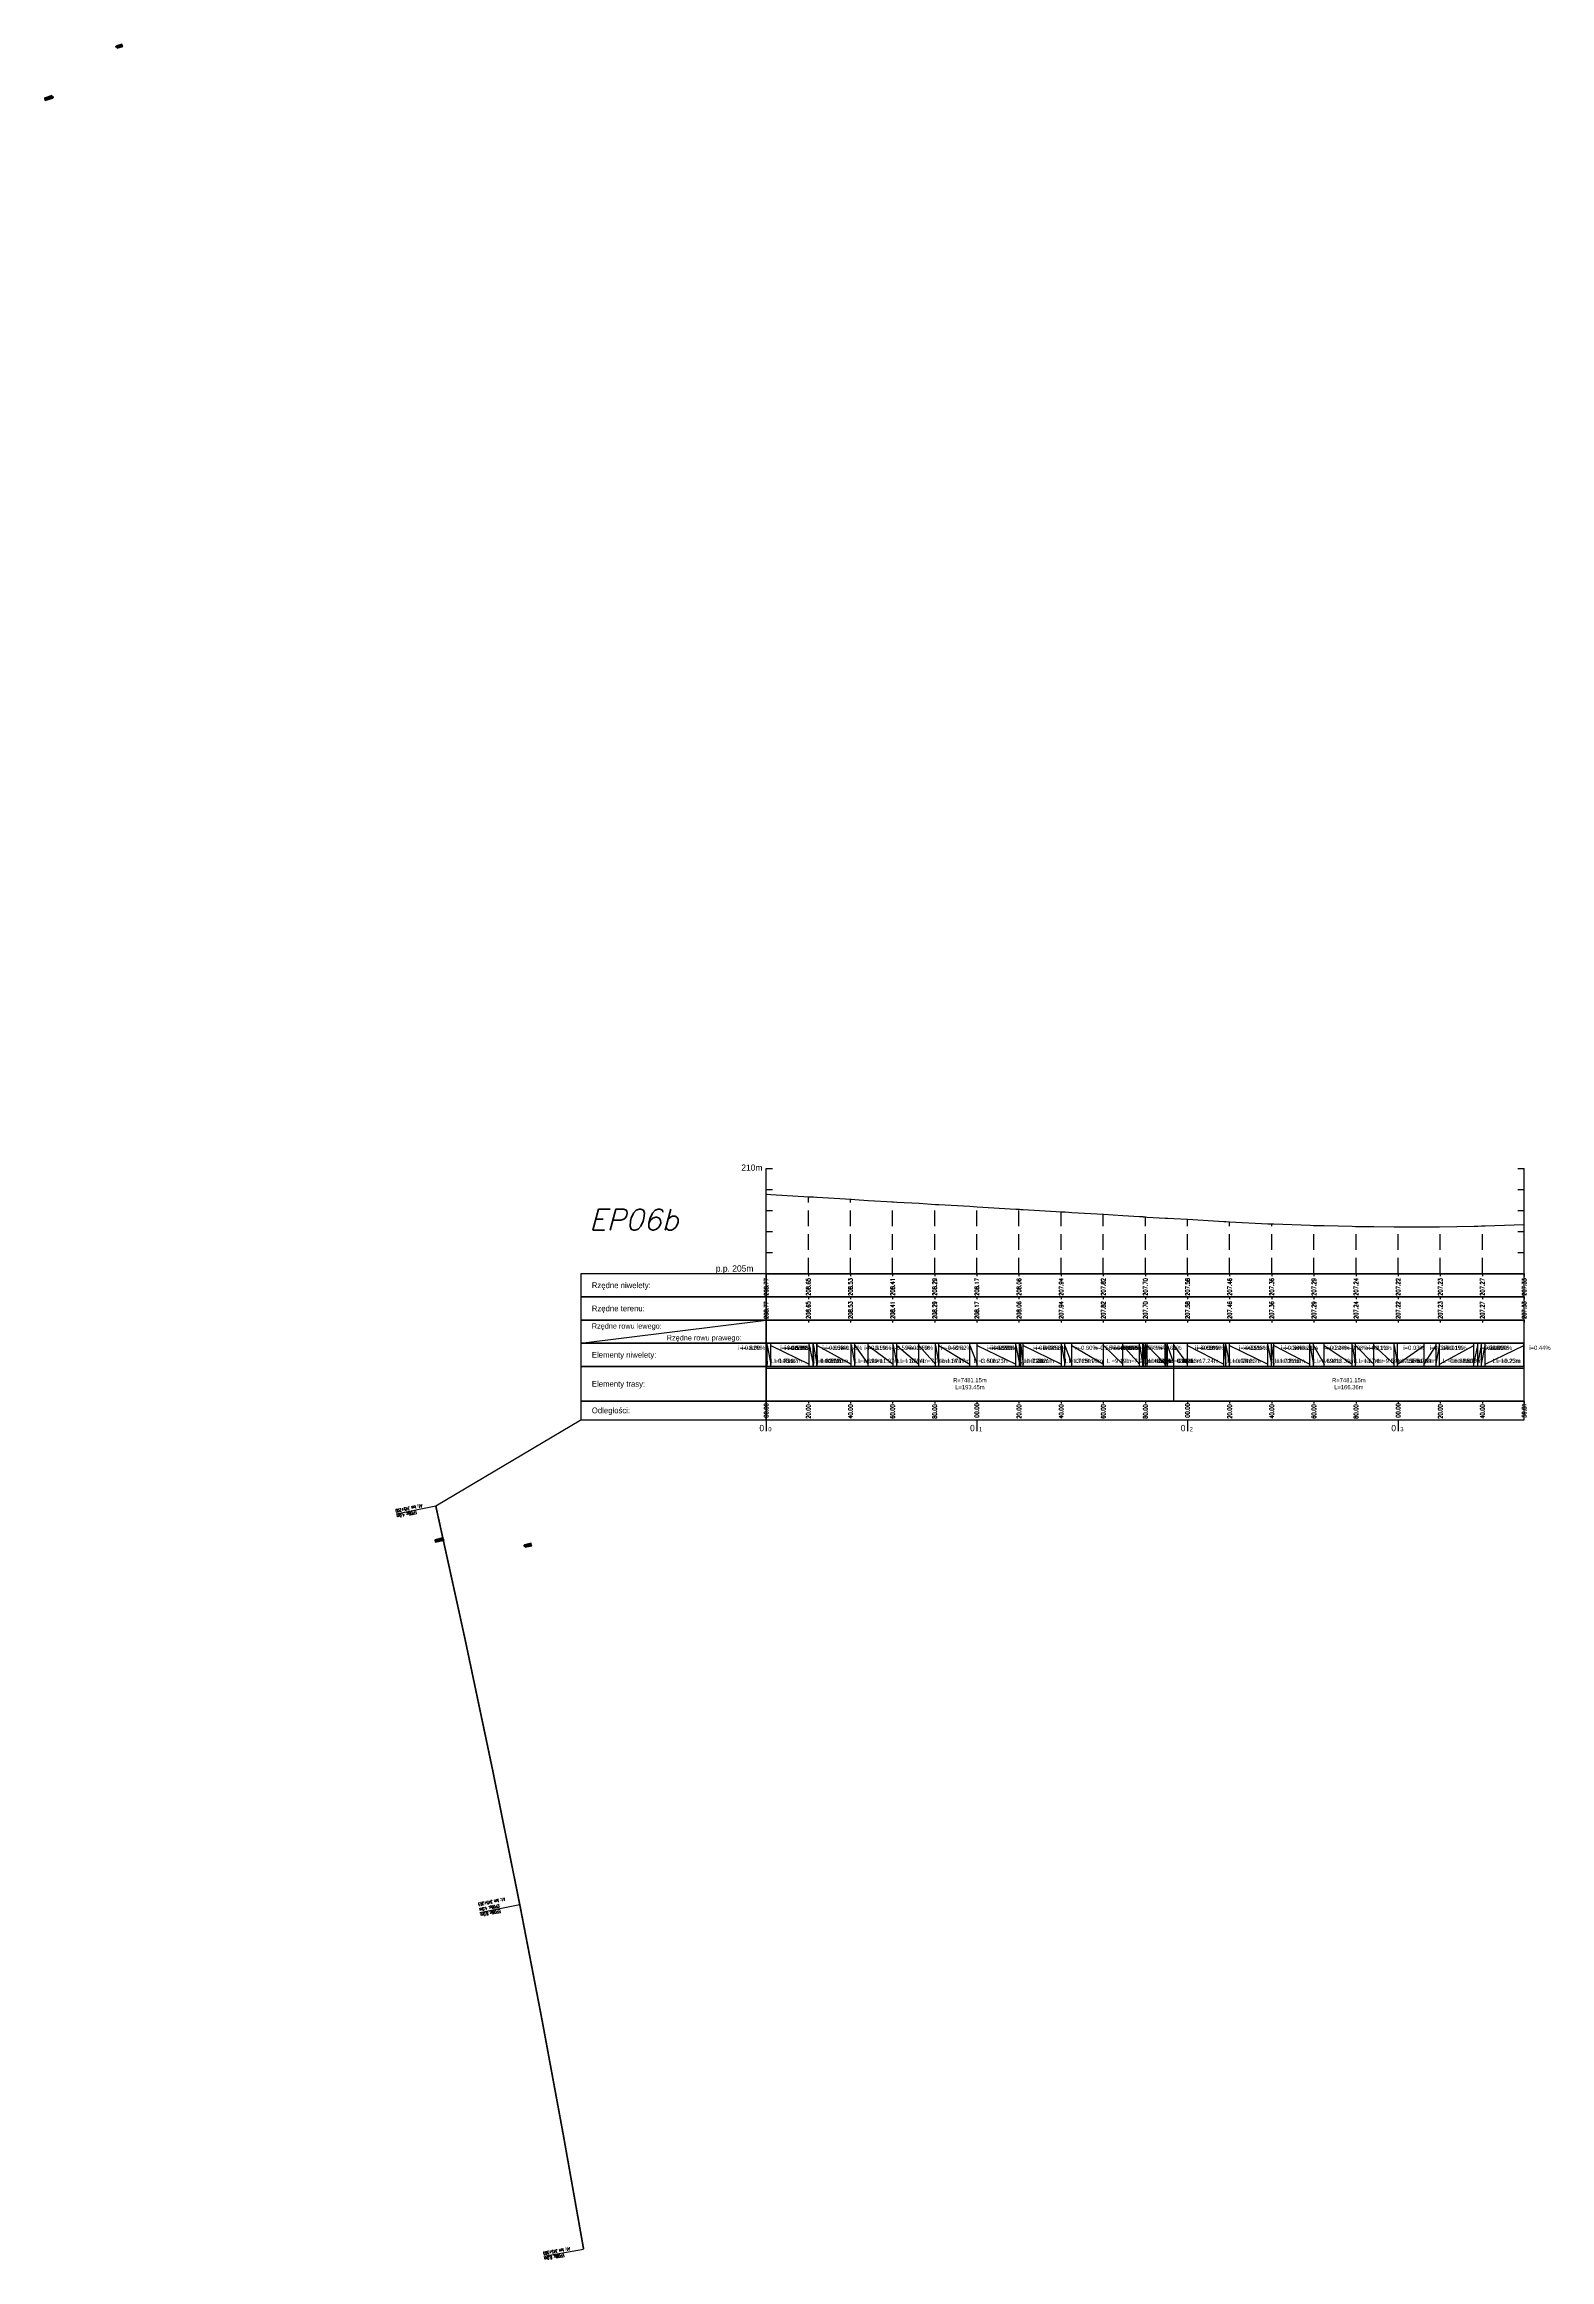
# Model space of a CAD drawing. Header units: metres. Extents: x 7399493 to 7407015, y 5696902 to 5712236.
# Drawn here: x 7405234 to 7405948, y 5703046 to 5704098 of the extents above; entities that cross this region are included whole.
import ezdxf

# ---------------------------------------------------------------- set-up
doc = ezdxf.new("R2010")
doc.units = ezdxf.units.M
doc.linetypes.add('DASHED', pattern=[0.75, 0.5, -0.25])
for name, color, linetype in [('Drzwi ewakuacyjne', 100, 'Continuous'), ('Ekran_akustyczny_4m', 100, 'Continuous'), ('Ekran_akustyczny_4m_opis', 7, 'Continuous'), ('Ekran_akustyczny_8m', 100, 'Continuous'), ('Ekran_akustyczny_8m_opis', 7, 'Continuous'), ('pomoc', 140, 'Continuous'), ('PR_0', 7, 'Continuous'), ('PR_istniejacy_teren', 7, 'Continuous'), ('Schody ewakuacyjne', 100, 'Continuous')]:
    doc.layers.add(name, color=color, linetype=linetype)
doc.styles.add('simplex 0.60', font='simplex.shx', dxfattribs={"width": 0.6})
doc.styles.add('simplex 0.80', font='simplex.shx', dxfattribs={"width": 0.8})
doc.styles.add('Standard poch.', font='simplex.shx', dxfattribs={"oblique": 15})

# ---------------------------------------------------------------- blocks, each defined once
blk = doc.blocks.new('*U28')
at = {"layer": 'Schody ewakuacyjne', "ltscale": 0.8}
blk.add_lwpolyline([(-0.7, 0), (-0.7, -2.7), (-0.6, -2.7), (-0.6, 0)], close=True, dxfattribs=at)
at = {"layer": 'Schody ewakuacyjne'}
for points in [[(-0.5, -2.7), (-0.5, 0)], [(-0.5, 0), (0.5, 0)], [(-0.4, 0.3), (0.4, 0.3)], [(-0.4, 0), (-0.4, 0.3), (0.4, 0.3), (0.4, 0)], [(-0.4, -2.7), (-0.4, 0)], [(-0.5, -2.7), (0.5, -2.7)], [(-0.4, -0.3), (0.4, -0.3)], [(-0.4, -0.5), (0.4, -0.5)], [(-0.4, -0.8), (0.4, -0.8)], [(-0.4, -1.1), (0.4, -1.1)], [(-0.4, -1.4), (0.4, -1.4)], [(-0.4, -1.6), (0.4, -1.6)], [(-0.4, -1.9), (0.4, -1.9)], [(-0.4, -2.2), (0.4, -2.2)], [(-0.4, -2.4), (0.4, -2.4)], [(-0.4, -2.7), (0.4, -2.7)], [(0.4, -2.7), (0.4, 0)], [(0.5, -2.7), (0.5, 0)]]:
    blk.add_lwpolyline(points, dxfattribs=at)
blk = doc.blocks.new('*U29')
at = {"layer": 'Schody ewakuacyjne', "ltscale": 0.8}
blk.add_lwpolyline([(-0.7, 0), (-0.7, -3.8), (-0.6, -3.8), (-0.6, 0)], close=True, dxfattribs=at)
at = {"layer": 'Schody ewakuacyjne'}
for points in [[(-0.5, -3.8), (-0.5, 0)], [(-0.5, 0), (0.5, 0)], [(-0.4, 0.3), (0.4, 0.3)], [(-0.4, 0), (-0.4, 0.3), (0.4, 0.3), (0.4, 0)], [(-0.4, -3.8), (-0.4, 0)], [(-0.5, -3.8), (0.5, -3.8)], [(-0.4, -0.3), (0.4, -0.3)], [(-0.4, -0.5), (0.4, -0.5)], [(-0.4, -0.8), (0.4, -0.8)], [(-0.4, -1.1), (0.4, -1.1)], [(-0.4, -1.4), (0.4, -1.4)], [(-0.4, -1.6), (0.4, -1.6)], [(-0.4, -1.9), (0.4, -1.9)], [(-0.4, -2.2), (0.4, -2.2)], [(-0.4, -2.4), (0.4, -2.4)], [(-0.4, -2.7), (0.4, -2.7)], [(-0.4, -3), (0.4, -3)], [(-0.4, -3.2), (0.4, -3.2)], [(-0.4, -3.5), (0.4, -3.5)], [(-0.4, -3.8), (0.4, -3.8)], [(0.4, -3.8), (0.4, 0)], [(0.5, -3.8), (0.5, 0)]]:
    blk.add_lwpolyline(points, dxfattribs=at)
blk = doc.blocks.new('*U23')
at = {"layer": 'Schody ewakuacyjne', "ltscale": 0.8}
blk.add_lwpolyline([(-0.7, 0), (-0.7, -3.2), (-0.6, -3.2), (-0.6, 0)], close=True, dxfattribs=at)
at = {"layer": 'Schody ewakuacyjne'}
for points in [[(-0.5, -3.2), (-0.5, 0)], [(-0.5, 0), (0.5, 0)], [(-0.4, 0.3), (0.4, 0.3)], [(-0.4, 0), (-0.4, 0.3), (0.4, 0.3), (0.4, 0)], [(-0.4, -3.2), (-0.4, 0)], [(-0.5, -3.2), (0.5, -3.2)], [(-0.4, -0.3), (0.4, -0.3)], [(-0.4, -0.5), (0.4, -0.5)], [(-0.4, -0.8), (0.4, -0.8)], [(-0.4, -1.1), (0.4, -1.1)], [(-0.4, -1.4), (0.4, -1.4)], [(-0.4, -1.6), (0.4, -1.6)], [(-0.4, -1.9), (0.4, -1.9)], [(-0.4, -2.2), (0.4, -2.2)], [(-0.4, -2.4), (0.4, -2.4)], [(-0.4, -2.7), (0.4, -2.7)], [(-0.4, -3), (0.4, -3)], [(-0.4, -3.2), (0.4, -3.2)], [(0.4, -3.2), (0.4, 0)], [(0.5, -3.2), (0.5, 0)]]:
    blk.add_lwpolyline(points, dxfattribs=at)
blk = doc.blocks.new('*U133')
at = {"layer": 'pomoc', "color": 7, "linetype": 'Continuous', "lineweight": -3}
for p, q in [((0, 50), (3, 50)), ((0, 0), (0, 50)), ((356.8, 50), (359.8, 50)), ((359.8, 0), (359.8, 50)), ((0, 40), (3, 40)), ((356.8, 40), (359.8, 40)), ((0, 30), (3, 30)), ((356.8, 30), (359.8, 30)), ((0, 20), (3, 20)), ((356.8, 20), (359.8, 20)), ((0, 10), (3, 10)), ((0, 0), (359.8, 0)), ((356.8, 10), (359.8, 10)), ((356.8, 0), (359.8, 0)), ((0, -11), (0, -12.1)), ((20, -11), (20, -12.1)), ((40, -11), (40, -12.1)), ((60, -11), (60, -12.1)), ((80, -11), (80, -12.1)), ((100, -11), (100, -12.1)), ((120, -11), (120, -12.1)), ((140, -11), (140, -12.1)), ((160, -11), (160, -12.1)), ((180, -11), (180, -12.1)), ((200, -11), (200, -12.1)), ((220, -11), (220, -12.1)), ((240, -11), (240, -12.1)), ((260, -11), (260, -12.1)), ((280, -11), (280, -12.1)), ((300, -11), (300, -12.1)), ((320, -11), (320, -12.1)), ((340, -11), (340, -12.1)), ((359.8, -11), (359.8, -12.1)), ((-88, -33), (0, -22)), ((0, -22), (0, -23.1)), ((20, -22), (20, -23.1)), ((40, -22), (40, -23.1)), ((60, -22), (60, -23.1)), ((80, -22), (80, -23.1)), ((100, -22), (100, -23.1)), ((120, -22), (120, -23.1)), ((140, -22), (140, -23.1)), ((160, -22), (160, -23.1)), ((180, -22), (180, -23.1)), ((200, -22), (200, -23.1)), ((220, -22), (220, -23.1)), ((240, -22), (240, -23.1)), ((260, -22), (260, -23.1)), ((280, -22), (280, -23.1)), ((300, -22), (300, -23.1)), ((320, -22), (320, -23.1)), ((340, -22), (340, -23.1)), ((359.8, -22), (359.8, -23.1)), ((0, -60.5), (0, -61.6)), ((20, -60.5), (20, -61.6)), ((40, -60.5), (40, -61.6)), ((60, -60.5), (60, -61.6)), ((80, -60.5), (80, -61.6)), ((100, -60.5), (100, -61.6)), ((120, -60.5), (120, -61.6)), ((140, -60.5), (140, -61.6)), ((160, -60.5), (160, -61.6)), ((180, -60.5), (180, -61.6)), ((200, -60.5), (200, -61.6)), ((220, -60.5), (220, -61.6)), ((240, -60.5), (240, -61.6)), ((260, -60.5), (260, -61.6)), ((280, -60.5), (280, -61.6)), ((300, -60.5), (300, -61.6)), ((320, -60.5), (320, -61.6)), ((340, -60.5), (340, -61.6)), ((359.8, -60.5), (359.8, -61.6)), ((0, -69.3), (0, -74.8)), ((100, -69.3), (100, -74.8)), ((200, -69.3), (200, -74.8)), ((300, -69.3), (300, -74.8))]:
    blk.add_line(p, q, dxfattribs=at)
at = {"layer": 'pomoc', "color": 7, "linetype": 'DASHED', "lineweight": -3, "ltscale": 15}
for p, q in [((0, 0), (0, 37.7)), ((20, 0), (20, 36.5)), ((40, 0), (40, 35.3)), ((60, 0), (60, 34.1)), ((80, 0), (80, 32.9)), ((100, 0), (100, 31.7)), ((120, 0), (120, 30.6)), ((140, 0), (140, 29.4)), ((160, 0), (160, 28.2)), ((180, 0), (180, 27)), ((200, 0), (200, 25.8)), ((220, 0), (220, 24.6)), ((240, 0), (240, 23.6)), ((260, 0), (260, 22.9)), ((280, 0), (280, 22.4)), ((300, 0), (300, 22.2)), ((320, 0), (320, 22.3)), ((340, 0), (340, 22.7)), ((359.8, 0), (359.8, 23.3))]:
    blk.add_line(p, q, dxfattribs=at)
at = {"layer": 'pomoc', "color": 1, "linetype": 'Continuous', "lineweight": -3}
for p, q in [((0, 0), (0, -1.1)), ((20, 0), (20, -1.1)), ((40, 0), (40, -1.1)), ((60, 0), (60, -1.1)), ((80, 0), (80, -1.1)), ((100, 0), (100, -1.1)), ((120, 0), (120, -1.1)), ((140, 0), (140, -1.1)), ((160, 0), (160, -1.1)), ((180, 0), (180, -1.1)), ((200, 0), (200, -1.1)), ((220, 0), (220, -1.1)), ((240, 0), (240, -1.1)), ((260, 0), (260, -1.1)), ((280, 0), (280, -1.1)), ((300, 0), (300, -1.1)), ((320, 0), (320, -1.1)), ((340, 0), (340, -1.1)), ((359.8, 0), (359.8, -1.1)), ((0, -22), (0, -23.1)), ((20, -22), (20, -23.1)), ((40, -22), (40, -23.1)), ((60, -22), (60, -23.1)), ((80, -22), (80, -23.1)), ((100, -22), (100, -23.1)), ((120, -22), (120, -23.1)), ((140, -22), (140, -23.1)), ((160, -22), (160, -23.1)), ((180, -22), (180, -23.1)), ((200, -22), (200, -23.1)), ((220, -22), (220, -23.1)), ((240, -22), (240, -23.1)), ((260, -22), (260, -23.1)), ((280, -22), (280, -23.1)), ((300, -22), (300, -23.1)), ((320, -22), (320, -23.1)), ((340, -22), (340, -23.1)), ((359.8, -22), (359.8, -23.1)), ((0, -44), (0, -33)), ((0, -34.1), (0.5, -42.9)), ((0.5, -44), (0.5, -33)), ((0.5, -34.1), (2.2, -42.9)), ((2.2, -44), (2.2, -33)), ((2.2, -34.1), (20.4, -42.9)), ((20.4, -44), (20.4, -33)), ((20.4, -34.1), (22.3, -42.9)), ((22.3, -44), (22.3, -33)), ((22.3, -34.1), (22.4, -42.9)), ((22.4, -44), (22.4, -33)), ((22.4, -34.1), (24, -42.9)), ((24, -44), (24, -33)), ((24, -34.1), (24.2, -42.9)), ((24.2, -44), (24.2, -33)), ((24.2, -34.1), (40.4, -42.9)), ((40.4, -44), (40.4, -33)), ((40.4, -34.1), (42.1, -42.9)), ((42.1, -44), (42.1, -33)), ((42.1, -34.1), (48.4, -42.9)), ((48.4, -44), (48.4, -33)), ((48.4, -34.1), (60.3, -42.9)), ((60.3, -44), (60.3, -33)), ((60.3, -34.1), (62, -42.9)), ((62, -44), (62, -33)), ((62, -34.1), (72.5, -42.9)), ((72.5, -44), (72.5, -33)), ((72.5, -34.1), (80.3, -42.9)), ((80.3, -44), (80.3, -33)), ((80.3, -34.1), (82, -42.9)), ((82, -44), (82, -33)), ((82, -34.1), (96.7, -42.9)), ((96.7, -44), (96.7, -33)), ((96.7, -34.1), (100.2, -42.9)), ((100.2, -44), (100.2, -33)), ((100.2, -34.1), (118.5, -42.9)), ((118.5, -44), (118.5, -33)), ((118.5, -34.1), (120.2, -42.9)), ((120.2, -44), (120.2, -33)), ((120.2, -34.1), (120.9, -42.9)), ((120.9, -44), (120.9, -33)), ((120.9, -34.1), (121.9, -42.9)), ((121.9, -44), (121.9, -33)), ((121.9, -34.1), (140.1, -42.9)), ((140.1, -44), (140.1, -33)), ((140.1, -34.1), (141.8, -42.9)), ((141.8, -44), (141.8, -33)), ((141.8, -34.1), (145.1, -42.9)), ((145.1, -44), (145.1, -33)), ((145.1, -34.1), (160.1, -42.9)), ((160.1, -44), (160.1, -33)), ((160.1, -34.1), (169.3, -42.9)), ((169.3, -44), (169.3, -33)), ((169.3, -34.1), (177.2, -42.9)), ((177.2, -44), (177.2, -33)), ((177.2, -34.1), (178.8, -42.9)), ((178.8, -44), (178.8, -33)), ((178.8, -44), (178.8, -33)), ((178.8, -34.1), (178.8, -42.9)), ((178.8, -34.1), (178.9, -42.9)), ((178.9, -44), (178.9, -33)), ((178.9, -34.1), (179, -42.9)), ((179, -44), (179, -33)), ((179, -44), (179, -33)), ((179, -34.1), (179, -42.9)), ((179, -34.1), (179.1, -42.9)), ((179.1, -44), (179.1, -33)), ((179.1, -34.1), (180, -42.9)), ((180, -44), (180, -33)), ((180, -34.1), (180.8, -42.9)), ((180.8, -44), (180.8, -33)), ((180.8, -34.1), (189.4, -42.9)), ((189.4, -44), (189.4, -33)), ((189.4, -44), (189.4, -33)), ((189.4, -34.1), (189.4, -42.9)), ((189.4, -34.1), (189.5, -42.9)), ((189.5, -44), (189.5, -33)), ((189.5, -44), (189.5, -33)), ((189.5, -34.1), (189.5, -42.9)), ((189.5, -34.1), (189.7, -42.9)), ((189.7, -44), (189.7, -33)), ((189.7, -34.1), (190.5, -42.9)), ((190.5, -44), (190.5, -33)), ((190.5, -34.1), (193.5, -42.9)), ((193.5, -44), (193.5, -33)), ((193.5, -34.1), (200, -42.9)), ((200, -44), (200, -33)), ((200, -34.1), (217.2, -42.9)), ((217.2, -44), (217.2, -33)), ((217.2, -34.1), (218.2, -42.9)), ((218.2, -44), (218.2, -33)), ((218.2, -34.1), (219.9, -42.9)), ((219.9, -44), (219.9, -33)), ((219.9, -34.1), (238.2, -42.9)), ((238.2, -44), (238.2, -33)), ((238.2, -34.1), (239.9, -42.9)), ((239.9, -44), (239.9, -33)), ((239.9, -34.1), (241, -42.9)), ((241, -44), (241, -33)), ((241, -34.1), (258.1, -42.9)), ((258.1, -44), (258.1, -33)), ((258.1, -34.1), (259.8, -42.9)), ((259.8, -44), (259.8, -33)), ((259.8, -34.1), (264.8, -42.9)), ((264.8, -44), (264.8, -33)), ((264.8, -34.1), (278.1, -42.9)), ((278.1, -44), (278.1, -33)), ((278.1, -34.1), (279.8, -42.9)), ((279.8, -44), (279.8, -33)), ((279.8, -34.1), (288.5, -42.9)), ((288.5, -44), (288.5, -33)), ((288.5, -34.1), (298.1, -42.9)), ((298.1, -44), (298.1, -33)), ((298.1, -34.1), (299.7, -42.9)), ((299.7, -44), (299.7, -33)), ((299.7, -42.9), (312.3, -34.1)), ((312.3, -44), (312.3, -33)), ((312.3, -42.9), (318, -34.1)), ((318, -44), (318, -33)), ((318, -42.9), (319.7, -34.1)), ((319.7, -44), (319.7, -33)), ((319.7, -42.9), (336, -34.1)), ((336, -44), (336, -33)), ((336, -42.9), (337.9, -34.1)), ((337.9, -44), (337.9, -33)), ((337.9, -42.9), (339.6, -34.1)), ((339.6, -44), (339.6, -33)), ((339.6, -42.9), (341.3, -34.1)), ((341.3, -44), (341.3, -33)), ((341.3, -42.9), (359.6, -34.1)), ((359.6, -44), (359.6, -33)), ((359.6, -42.9), (359.8, -34.1)), ((0, -60.5), (0, -44)), ((0, -44.8), (0, -44.8)), ((0, -44.8), (193.5, -44.8)), ((193.5, -60.5), (193.5, -44)), ((193.5, -44.8), (193.5, -44.8)), ((193.5, -44.8), (359.8, -44.8))]:
    blk.add_line(p, q, dxfattribs=at)
at = {"layer": 'pomoc', "color": 7, "linetype": 'Continuous', "lineweight": -3}
for points in [[(0, -11), (0, 0), (-88, 0), (-88, -11)], [(0, -11), (359.8, -11), (359.8, 0), (0, 0)], [(0, -22), (0, -11), (-88, -11), (-88, -22)], [(0, -22), (359.8, -22), (359.8, -11), (0, -11)], [(0, -33), (0, -22), (-88, -22), (-88, -33)], [(0, -33), (0, -22), (-88, -22), (-88, -33)], [(0, -33), (359.8, -33), (359.8, -22), (0, -22)], [(0, -33), (359.8, -33), (359.8, -22), (0, -22)], [(0, -44), (0, -33), (-88, -33), (-88, -44)], [(0, -44), (359.8, -44), (359.8, -33), (0, -33)], [(0, -60.5), (0, -44), (-88, -44), (-88, -60.5)], [(0, -60.5), (359.8, -60.5), (359.8, -44), (0, -44)], [(0, -69.3), (0, -60.5), (-88, -60.5), (-88, -69.3)], [(0, -69.3), (359.8, -69.3), (359.8, -60.5), (0, -60.5)]]:
    blk.add_3dface(points, dxfattribs=at)
at = {"layer": 'pomoc', "color": 2, "linetype": 'Continuous', "lineweight": -3, "char_height": 3}
for s, insert, attachment_point in [('210m', (-1.8, 50.3), 6), ('p.p. 205m', (-15, 4), 2)]:
    blk.add_mtext(s, dxfattribs=dict(at, insert=insert, attachment_point=attachment_point))
at = {"layer": 'pomoc', "color": 7, "linetype": 'Continuous', "lineweight": -3, "attachment_point": 4}
for s, insert, char_height in [('Rzędne niwelety:', (-82.8, -5.9), 2.75), ('Rzędne terenu:', (-82.8, -16.9), 2.75), ('Rzędne rowu lewego:', (-82.8, -25.2), 2.5), ('Elementy niwelety:', (-82.8, -38.9), 2.75), ('Elementy trasy:', (-82.8, -52.7), 2.75), ('Odległości:', (-82.8, -65.3), 2.75)]:
    blk.add_mtext(s, dxfattribs=dict(at, insert=insert, char_height=char_height))
at = {"layer": 'pomoc', "color": 1, "linetype": 'Continuous', "lineweight": -3, "insert": (-47.2, -30.8), "char_height": 2.5, "attachment_point": 4}
blk.add_mtext('Rzędne rowu prawego:', dxfattribs=at)
blk = doc.blocks.new('*U132')
at = {"layer": 'PR_istniejacy_teren', "color": 7, "linetype": 'Continuous', "lineweight": -3, "ltscale": 4}
for p, q in [((7407035, 5704361.9), (7407035.5, 5704361.9)), ((7407035.5, 5704361.9), (7407037.2, 5704361.8)), ((7407037.2, 5704361.8), (7407055.4, 5704360.7)), ((7407055.4, 5704360.7), (7407057.3, 5704360.6)), ((7407057.3, 5704360.6), (7407057.4, 5704360.6)), ((7407057.4, 5704360.6), (7407059, 5704360.5)), ((7407059, 5704360.5), (7407059.2, 5704360.5)), ((7407059.2, 5704360.5), (7407075.4, 5704359.5)), ((7407075.4, 5704359.5), (7407077.1, 5704359.4)), ((7407077.1, 5704359.4), (7407083.4, 5704359)), ((7407083.4, 5704359), (7407095.3, 5704358.3)), ((7407095.3, 5704358.3), (7407097, 5704358.2)), ((7407097, 5704358.2), (7407107.6, 5704357.6)), ((7407107.6, 5704357.6), (7407115.3, 5704357.1)), ((7407115.3, 5704357.1), (7407117, 5704357)), ((7407117, 5704357), (7407131.7, 5704356.2)), ((7407131.7, 5704356.2), (7407135.2, 5704355.9)), ((7407135.2, 5704355.9), (7407153.5, 5704354.9)), ((7407153.5, 5704354.9), (7407155.2, 5704354.8)), ((7407155.2, 5704354.8), (7407155.9, 5704354.7)), ((7407155.9, 5704354.7), (7407156.9, 5704354.7)), ((7407156.9, 5704354.7), (7407175.1, 5704353.6)), ((7407175.1, 5704353.6), (7407176.9, 5704353.5)), ((7407176.9, 5704353.5), (7407180.1, 5704353.3)), ((7407180.1, 5704353.3), (7407195.1, 5704352.4)), ((7407195.1, 5704352.4), (7407204.3, 5704351.8)), ((7407204.3, 5704351.8), (7407212.2, 5704351.3)), ((7407212.2, 5704351.3), (7407213.8, 5704351.3)), ((7407213.8, 5704351.3), (7407213.8, 5704351.3)), ((7407213.8, 5704351.3), (7407213.9, 5704351.2)), ((7407213.9, 5704351.2), (7407214, 5704351.2)), ((7407214, 5704351.2), (7407214, 5704351.2)), ((7407214, 5704351.2), (7407214.1, 5704351.2)), ((7407214.1, 5704351.2), (7407215, 5704351.2)), ((7407215, 5704351.2), (7407215.8, 5704351.1)), ((7407215.8, 5704351.1), (7407224.4, 5704350.6)), ((7407224.4, 5704350.6), (7407224.4, 5704350.6)), ((7407224.4, 5704350.6), (7407224.5, 5704350.6)), ((7407224.5, 5704350.6), (7407224.5, 5704350.6)), ((7407224.5, 5704350.6), (7407224.7, 5704350.6)), ((7407224.7, 5704350.6), (7407225.6, 5704350.6)), ((7407225.6, 5704350.6), (7407228.5, 5704350.4)), ((7407228.5, 5704350.4), (7407235, 5704350)), ((7407235, 5704350), (7407252.2, 5704349)), ((7407252.2, 5704349), (7407253.2, 5704348.9)), ((7407253.2, 5704348.9), (7407254.9, 5704348.8)), ((7407254.9, 5704348.8), (7407273.2, 5704347.9)), ((7407273.2, 5704347.9), (7407274.9, 5704347.8)), ((7407274.9, 5704347.8), (7407276, 5704347.8)), ((7407276, 5704347.8), (7407293.2, 5704347.2)), ((7407293.2, 5704347.2), (7407294.8, 5704347.1)), ((7407294.8, 5704347.1), (7407299.8, 5704347)), ((7407299.8, 5704347), (7407313.1, 5704346.7)), ((7407313.1, 5704346.7), (7407314.8, 5704346.6)), ((7407314.8, 5704346.6), (7407323.5, 5704346.6)), ((7407323.5, 5704346.6), (7407333.1, 5704346.5)), ((7407333.1, 5704346.5), (7407334.7, 5704346.5)), ((7407334.7, 5704346.5), (7407347.3, 5704346.5)), ((7407347.3, 5704346.5), (7407353, 5704346.5)), ((7407353, 5704346.5), (7407354.7, 5704346.5)), ((7407354.7, 5704346.5), (7407371.1, 5704346.8)), ((7407371.1, 5704346.8), (7407372.9, 5704346.8)), ((7407372.9, 5704346.8), (7407374.6, 5704346.9)), ((7407374.6, 5704346.9), (7407376.3, 5704346.9)), ((7407376.3, 5704346.9), (7407394.6, 5704347.5)), ((7407394.6, 5704347.5), (7407394.8, 5704347.5))]:
    blk.add_line(p, q, dxfattribs=at)
blk = doc.blocks.new('*U131')
at = {"layer": 'pomoc', "color": 1, "linetype": 'Continuous', "lineweight": -3, "char_height": 2, "attachment_point": 6, "rotation": 90, "style": 'simplex 0.80'}
for s, insert in [('208.77', (7407035, 5704322.1)), ('208.65', (7407055, 5704322.1)), ('208.53', (7407075, 5704322.1)), ('208.41', (7407095, 5704322.1)), ('208.29', (7407115, 5704322.1)), ('208.17', (7407135, 5704322.1)), ('208.06', (7407155, 5704322.1)), ('207.94', (7407175, 5704322.1)), ('207.82', (7407195, 5704322.1)), ('207.70', (7407215, 5704322.1)), ('207.58', (7407235, 5704322.1)), ('207.46', (7407255, 5704322.1)), ('207.36', (7407275, 5704322.1)), ('207.29', (7407295, 5704322.1)), ('207.24', (7407315, 5704322.1)), ('207.22', (7407335, 5704322.1)), ('207.23', (7407355, 5704322.1)), ('207.27', (7407375, 5704322.1)), ('207.33', (7407394.8, 5704322.1))]:
    blk.add_mtext(s, dxfattribs=dict(at, insert=insert))
blk = doc.blocks.new('*U130')
at = {"layer": 'pomoc', "color": 1, "linetype": 'Continuous', "lineweight": -3, "char_height": 2, "attachment_point": 6, "rotation": 90, "style": 'simplex 0.80'}
for s, insert in [('208.77', (7407035, 5704311.1)), ('208.65', (7407055, 5704311.1)), ('208.53', (7407075, 5704311.1)), ('208.41', (7407095, 5704311.1)), ('208.29', (7407115, 5704311.1)), ('208.17', (7407135, 5704311.1)), ('208.06', (7407155, 5704311.1)), ('207.94', (7407175, 5704311.1)), ('207.82', (7407195, 5704311.1)), ('207.70', (7407215, 5704311.1)), ('207.58', (7407235, 5704311.1)), ('207.46', (7407255, 5704311.1)), ('207.36', (7407275, 5704311.1)), ('207.29', (7407295, 5704311.1)), ('207.24', (7407315, 5704311.1)), ('207.22', (7407335, 5704311.1)), ('207.23', (7407355, 5704311.1)), ('207.27', (7407375, 5704311.1)), ('207.33', (7407394.8, 5704311.1))]:
    blk.add_mtext(s, dxfattribs=dict(at, insert=insert))
blk = doc.blocks.new('*U129')
at = {"layer": 'PR_0', "color": 1, "linetype": 'Continuous', "lineweight": -3, "char_height": 2}
for s, insert, attachment_point in [('i=-0.62%', (7407032.7, 5704288), 9), ('i=-0.60%', (7407034.5, 5704288), 9), ('L =0.48m', (7407036.6, 5704281.8), 7), ('L =1.73m', (7407037.1, 5704281.8), 7), ('L =18.22m', (7407038.8, 5704281.8), 7), ('i=-0.60%', (7407052.7, 5704288), 9), ('i=-0.59%', (7407054.5, 5704288), 9), ('i=-0.59%', (7407054.7, 5704288), 9), ('i=-0.58%', (7407056.3, 5704288), 9), ('i=-0.58%', (7407056.4, 5704288), 9), ('L =1.82m', (7407057.1, 5704281.8), 7), ('L =0.17m', (7407058.9, 5704281.8), 7), ('L =1.57m', (7407059.1, 5704281.8), 7), ('L =0.18m', (7407060.6, 5704281.8), 7), ('L =16.20m', (7407060.8, 5704281.8), 7), ('i=-0.60%', (7407072.6, 5704288), 9), ('i=-0.58%', (7407074.3, 5704288), 9), ('i=-0.58%', (7407080.6, 5704288), 9), ('L =1.69m', (7407077, 5704281.8), 7), ('L =6.29m', (7407078.7, 5704281.8), 7), ('i=-0.61%', (7407092.6, 5704288), 9), ('i=-0.59%', (7407094.3, 5704288), 9), ('L =11.97m', (7407085, 5704281.8), 7), ('i=-0.59%', (7407104.8, 5704288), 9), ('L =1.67m', (7407097, 5704281.8), 7), ('L =10.54m', (7407098.6, 5704281.8), 7), ('i=-0.61%', (7407112.5, 5704288), 9), ('i=-0.59%', (7407114.2, 5704288), 9), ('L =7.74m', (7407109.2, 5704281.8), 7), ('L =1.67m', (7407116.9, 5704281.8), 7), ('i=-0.59%', (7407129, 5704288), 9), ('L =14.77m', (7407118.6, 5704281.8), 7), ('i=-0.62%', (7407132.5, 5704288), 9), ('L =3.50m', (7407133.4, 5704281.8), 7), ('L =18.23m', (7407136.9, 5704281.8), 7), ('i=-0.59%', (7407150.7, 5704288), 9), ('i=-0.59%', (7407152.4, 5704288), 9), ('i=-0.57%', (7407153.2, 5704288), 9), ('i=-0.60%', (7407154.2, 5704288), 9), ('L =1.72m', (7407155.1, 5704281.8), 7), ('L =0.73m', (7407156.8, 5704281.8), 7), ('L =1.01m', (7407157.5, 5704281.8), 7), ('L =18.21m', (7407158.6, 5704281.8), 7), ('i=-0.60%', (7407172.4, 5704288), 9), ('i=-0.58%', (7407174.1, 5704288), 9), ('i=-0.58%', (7407177.4, 5704288), 9), ('L =1.71m', (7407176.8, 5704281.8), 7), ('L =3.25m', (7407178.5, 5704281.8), 7), ('i=-0.60%', (7407192.3, 5704288), 9), ('L =14.99m', (7407181.7, 5704281.8), 7), ('i=-0.58%', (7407201.5, 5704288), 9), ('L =9.19m', (7407196.7, 5704281.8), 7), ('i=-0.61%', (7407209.5, 5704288), 9), ('i=-0.61%', (7407211.1, 5704288), 9), ('i=-0.60%', (7407211.1, 5704288), 9), ('i=-0.60%', (7407211.1, 5704288), 9), ('i=-0.60%', (7407211.2, 5704288), 9), ('i=-0.60%', (7407211.2, 5704288), 9), ('i=-0.60%', (7407211.3, 5704288), 9), ('i=-0.60%', (7407212.3, 5704288), 9), ('i=-0.59%', (7407213.1, 5704288), 9), ('L =7.96m', (7407205.9, 5704281.8), 7), ('i=-0.59%', (7407221.6, 5704288), 9), ('i=-0.59%', (7407221.6, 5704288), 9), ('i=-0.59%', (7407221.7, 5704288), 9), ('i=-0.59%', (7407221.8, 5704288), 9), ('i=-0.59%', (7407221.9, 5704288), 9), ('i=-0.58%', (7407222.8, 5704288), 9), ('L =1.57m', (7407213.9, 5704281.8), 7), ('i=-0.58%', (7407225.7, 5704288), 9), ('L =0.01m', (7407215.4, 5704281.8), 7), ('L =0.07m', (7407215.5, 5704281.8), 7), ('L =0.09m', (7407215.5, 5704281.8), 7), ('L =0.01m', (7407215.6, 5704281.8), 7), ('L =0.09m', (7407215.6, 5704281.8), 7), ('L =0.96m', (7407215.7, 5704281.8), 7), ('L =0.78m', (7407216.7, 5704281.8), 7), ('L =8.57m', (7407217.4, 5704281.8), 7), ('i=-0.61%', (7407232.2, 5704288), 9), ('L =0.01m', (7407226, 5704281.8), 7), ('L =0.10m', (7407226, 5704281.8), 7), ('L =0.01m', (7407226.1, 5704281.8), 7), ('L =0.16m', (7407226.1, 5704281.8), 7), ('L =0.88m', (7407226.3, 5704281.8), 7), ('L =2.92m', (7407227.2, 5704281.8), 7), ('L =6.53m', (7407230.1, 5704281.8), 7), ('L =17.24m', (7407236.6, 5704281.8), 7), ('i=-0.58%', (7407249.5, 5704288), 9), ('i=-0.60%', (7407250.5, 5704288), 9), ('i=-0.60%', (7407252.2, 5704288), 9), ('L =0.97m', (7407253.9, 5704281.8), 7), ('L =1.74m', (7407254.8, 5704281.8), 7), ('L =18.23m', (7407256.6, 5704281.8), 7), ('i=-0.51%', (7407270.4, 5704288), 9), ('i=-0.51%', (7407272.1, 5704288), 9), ('i=-0.33%', (7407273.2, 5704288), 9), ('L =1.72m', (7407274.8, 5704281.8), 7), ('L =1.11m', (7407276.5, 5704281.8), 7), ('L =17.16m', (7407277.6, 5704281.8), 7), ('i=-0.36%', (7407290.4, 5704288), 9), ('i=-0.36%', (7407292.1, 5704288), 9), ('i=-0.21%', (7407297, 5704288), 9), ('L =1.69m', (7407294.8, 5704281.8), 7), ('L =4.92m', (7407296.5, 5704281.8), 7), ('i=-0.24%', (7407310.4, 5704288), 9), ('i=-0.24%', (7407312, 5704288), 9), ('L =13.36m', (7407301.4, 5704281.8), 7), ('i=-0.08%', (7407320.8, 5704288), 9), ('L =1.67m', (7407314.7, 5704281.8), 7), ('L =8.74m', (7407316.4, 5704281.8), 7), ('i=-0.11%', (7407330.3, 5704288), 9), ('i=-0.11%', (7407332, 5704288), 9), ('L =9.54m', (7407325.2, 5704281.8), 7), ('L =12.55m', (7407345.7, 5704281.8), 9), ('L =1.67m', (7407334.7, 5704281.8), 7), ('i=0.03%', (7407337.5, 5704288), 7), ('L =5.70m', (7407351.4, 5704281.8), 9), ('L =1.69m', (7407353.1, 5704281.8), 9), ('i=0.01%', (7407350, 5704288), 7), ('i=0.01%', (7407355.7, 5704288), 7), ('L =16.37m', (7407369.4, 5704281.8), 9), ('i=0.19%', (7407357.4, 5704288), 7), ('L =1.85m', (7407371.3, 5704281.8), 9), ('L =1.73m', (7407373, 5704281.8), 9), ('L =1.70m', (7407374.7, 5704281.8), 9), ('i=0.16%', (7407373.8, 5704288), 7), ('i=0.16%', (7407375.7, 5704288), 7), ('i=0.30%', (7407377.4, 5704288), 7), ('i=0.30%', (7407379.1, 5704288), 7), ('L =18.25m', (7407393, 5704281.8), 9), ('L =0.23m', (7407393.2, 5704281.8), 9), ('i=0.44%', (7407397.3, 5704288), 7)]:
    blk.add_mtext(s, dxfattribs=dict(at, insert=insert, attachment_point=attachment_point))
blk = doc.blocks.new('*U128')
at = {"layer": 'pomoc', "color": 1, "linetype": 'Continuous', "lineweight": -3, "char_height": 2, "attachment_point": 5}
for s, insert in [('R=7481.15m^JL=193.45m', (7407131.7, 5704272)), ('R=7481.15m^JL=166.36m', (7407311.6, 5704272))]:
    blk.add_mtext(s, dxfattribs=dict(at, insert=insert))
blk = doc.blocks.new('*U127')
at = {"layer": 'pomoc', "color": 1, "linetype": 'Continuous', "lineweight": -3, "char_height": 2, "attachment_point": 5, "rotation": 90, "style": 'simplex 0.80'}
for s, insert in [('00.00', (7407035, 5704259.3)), ('20.00', (7407055, 5704258.8)), ('40.00', (7407075, 5704258.8)), ('60.00', (7407095, 5704258.8)), ('80.00', (7407115, 5704258.8)), ('00.00', (7407135, 5704259.3)), ('20.00', (7407155, 5704258.8)), ('40.00', (7407175, 5704258.8)), ('60.00', (7407195, 5704258.8)), ('80.00', (7407215, 5704258.8)), ('00.00', (7407235, 5704259.3)), ('20.00', (7407255, 5704258.8)), ('40.00', (7407275, 5704258.8)), ('60.00', (7407295, 5704258.8)), ('80.00', (7407315, 5704258.8)), ('00.00', (7407335, 5704259.3)), ('20.00', (7407355, 5704258.8)), ('40.00', (7407375, 5704258.8)), ('59.81', (7407394.8, 5704259.3))]:
    blk.add_mtext(s, dxfattribs=dict(at, insert=insert))
blk = doc.blocks.new('*U126')
at = {"layer": 'pomoc', "color": 1, "linetype": 'Continuous', "lineweight": -3}
for s, insert, char_height, attachment_point in [('0', (7407034, 5704249.4), 3, 9), ('0', (7407036, 5704249.4), 2, 7), ('0', (7407134, 5704249.4), 3, 9), ('1', (7407136, 5704249.4), 2, 7), ('0', (7407234, 5704249.4), 3, 9), ('2', (7407236, 5704249.4), 2, 7), ('0', (7407334, 5704249.4), 3, 9), ('3', (7407336, 5704249.4), 2, 7)]:
    blk.add_mtext(s, dxfattribs=dict(at, insert=insert, char_height=char_height, attachment_point=attachment_point))

msp = doc.modelspace()

# ---------------------------------------------------------------- linework, layer by layer
at = {"layer": 'Drzwi ewakuacyjne'}
msp.add_lwpolyline([(7405423.3, 5703387.9), (7405423.1, 5703388.8), (7405422.2, 5703388.6, 0.414214), (7405423.3, 5703387.9)], format="xyb", dxfattribs=at)
at = {"layer": 'Ekran_akustyczny_4m', "const_width": 0.8}
msp.add_lwpolyline([(7405419.6, 5703404.3, -0.006465), (7405459.5, 5703215, -0.006465)], format="xyb", dxfattribs=at)
at = {"layer": 'Ekran_akustyczny_4m_opis'}
for p, q in [((7405400.8, 5703400.5), (7405419.6, 5703404.3)), ((7405440.6, 5703211.2), (7405459.5, 5703215))]:
    msp.add_line(p, q, dxfattribs=at)
at = {"layer": 'Ekran_akustyczny_8m', "const_width": 0.8}
msp.add_lwpolyline([(7405459.5, 5703215, -0.005559), (7405489.8, 5703051.5, -0.005559)], format="xyb", dxfattribs=at)
at = {"layer": 'Ekran_akustyczny_8m_opis'}
for p, q in [((7405440.6, 5703211.3), (7405459.5, 5703215)), ((7405470.9, 5703048.2), (7405489.8, 5703051.5))]:
    msp.add_line(p, q, dxfattribs=at)
at = {"layer": 'pomoc', "color": 3, "linetype": 'Continuous', "lineweight": 25}
msp.add_line((7405419.6, 5703404.3), (7405488.5, 5703445.1), dxfattribs=at)

# ---------------------------------------------------------------- block references
at = {"color": 1, "linetype": 'Continuous', "lineweight": 25}
for name, p, rotation in [('*U28', (7405268.2, 5704096.6), 108.0342329680539), ('*U29', (7405237.6, 5704072.8), 287.95811617224), ('*U29', (7405423, 5703388.3), 282.6667199118785), ('*U23', (7405461.9, 5703385.3), 102.4190822973015)]:
    msp.add_blockref(name, p, dxfattribs=dict(at, rotation=rotation))
at = {"layer": 'pomoc', "color": 140, "linetype": 'Continuous', "lineweight": -3}
for name, p in [('*U133', (7405576.5, 5703514.4)), ('*U132', (-1458.5, -809.8)), ('*U131', (-1458.5, -809.8)), ('*U130', (-1458.5, -809.8)), ('*U129', (-1458.5, -809.8)), ('*U128', (-1458.5, -809.8)), ('*U127', (-1458.5, -809.8)), ('*U126', (-1458.5, -809.8))]:
    msp.add_blockref(name, p, dxfattribs=at)

# ---------------------------------------------------------------- texts
at = {"layer": 'Ekran_akustyczny_4m_opis', "char_height": 1.5, "attachment_point": 9, "style": 'simplex 0.60'}
for s, insert, rotation in [('A1: km 345+200', (7405400.4, 5703402.5), 191.5539), ('EP06a: 4.0m', (7405400.9, 5703400), 191.5539), ('A1: km 345+393', (7405439.7, 5703215.8), 191.1494), ('EP06a: 4.0m', (7405440.2, 5703213.3), 191.1494)]:
    msp.add_mtext(s, dxfattribs=dict(at, insert=insert, rotation=rotation))
at = {"layer": 'Ekran_akustyczny_8m_opis', "char_height": 1.5, "attachment_point": 9, "style": 'simplex 0.60'}
for s, insert, rotation in [('EP06b: 8.0m', (7405440.7, 5703210.8), 191.1494), ('A1: km 345+560', (7405470.5, 5703050.2), 189.8753), ('EP06b: 8.0m', (7405471, 5703047.7), 189.8753)]:
    msp.add_mtext(s, dxfattribs=dict(at, insert=insert, rotation=rotation))
at = {"layer": 'pomoc', "style": 'Standard poch.', "oblique": 15}
msp.add_text('EP06b', height=10, dxfattribs=at).set_placement((7405492.5, 5703535.1))

doc.saveas('drawing.dxf')
